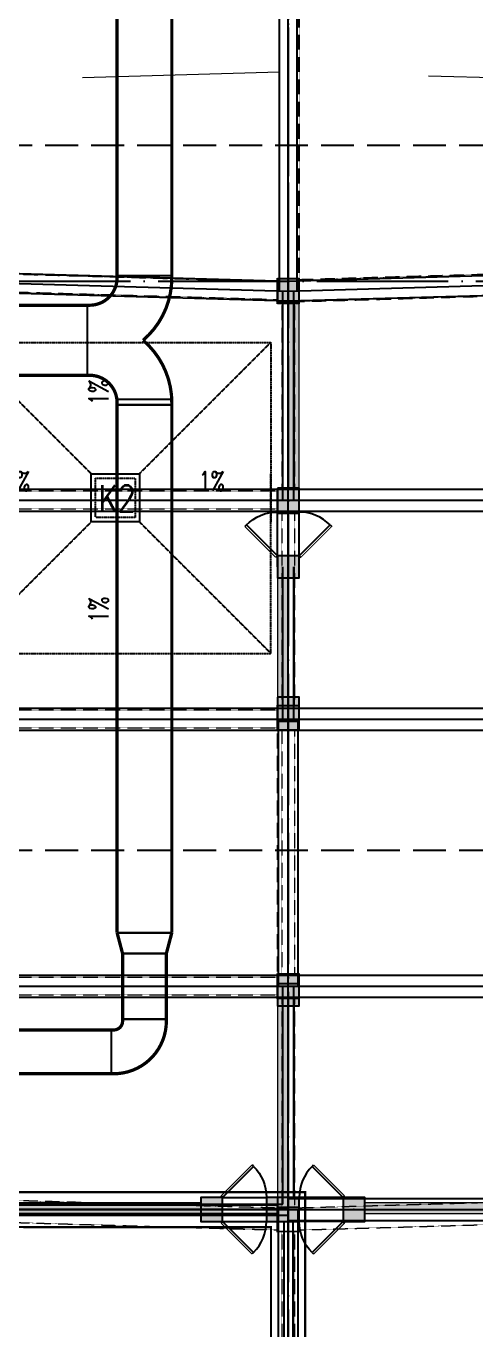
# Model space of a CAD drawing. Extents: x 290727 to 13733020, y 1731457 to 3643100.
# Drawn here: x 672888 to 683162, y 2195130 to 2224905 of the extents above; entities that cross this region are included whole.
import ezdxf

# ---------------------------------------------------------------- set-up
doc = ezdxf.new("R2010")
doc.units = 0
doc.header["$LTSCALE"] = 10
doc.header["$PDSIZE"] = 0.5
for name, pattern in [('DASH', [0.35, 0.25, -0.1]), ('DASHED', [0.75, 0.5, -0.25]), ('DOTE', [2.42, 2, -0.2, 0.02, -0.2]), ('虚线', [750, 450, -300])]:
    doc.linetypes.add(name, pattern=pattern)
doc.layers.get('0').update_dxf_attribs({"linetype": 'CONTINUOUS'})
for name, color, linetype in [('-A-车行道路', 8, 'CONTINUOUS'), ('BEAM_DASH', 144, 'DASHED'), ('COLU', 2, 'CONTINUOUS'), ('COLUMN', 9, 'CONTINUOUS'), ('DOTE', 8, 'DOTE'), ('DUCT-排烟管', 2, 'CONTINUOUS'), ('DUCT-排烟管端线', 4, 'CONTINUOUS'), ('PUB_HATCH', 8, 'CONTINUOUS'), ('PUB_TEXT', 7, 'CONTINUOUS'), ('SPACE_HATCH', 8, 'CONTINUOUS'), ('WALL', 255, 'CONTINUOUS'), ('WINDOW', 4, 'CONTINUOUS'), ('人防4..30$0$人防4..30$0$SPACE_HATCH', 8, 'CONTINUOUS'), ('作业图', 4, 'CONTINUOUS'), ('文字', 4, 'CONTINUOUS'), ('防火分区示意线', 4, 'CONTINUOUS'), ('防火分区线', 7, 'CONTINUOUS'), ('集水坑', 181, 'DASH')]:
    doc.layers.add(name, color=color, linetype=linetype)
for name, color, linetype, true_color in [('1106', 7, 'CONTINUOUS', 0x89bf5f), ('2106', 7, 'CONTINUOUS', 0x64cfcf), ('2206', 7, 'CONTINUOUS', 0x3474d4)]:
    doc.layers.add(name, color=color, linetype=linetype, true_color=true_color)
for name, color, linetype, lineweight in [('_0', 7, 'CONTINUOUS', 15), ('人防', 210, 'CONTINUOUS', 20), ('人防4..30$0$人防4..30$0$人防', 210, 'CONTINUOUS', 20), ('板加腋边线', 253, '虚线', 18)]:
    doc.layers.add(name, color=color, linetype=linetype, lineweight=lineweight)
doc.layers.get('0').off()
doc.styles.add('_HZTXT', font='simplex.shx', dxfattribs={"width": 0.8, "bigfont": 'HZTXT.shx'})
doc.styles.add('_TCH_DIM', font='SIMPLEX', dxfattribs={"bigfont": 'GBCBIG'})

# ---------------------------------------------------------------- blocks, each defined once
blk = doc.blocks.new('A$C55C93FC2')
at = {"layer": 'DOTE', "linetype": 'DOTE', "ltscale": 150}
for p, q in [((193948.6, 127235.5), (193948.6, 52513.6)), ((107484.1, 92642.4), (252290.8, 92642.4)), ((107484.1, 87642.4), (252290.8, 87642.4)), ((107484.1, 82642.4), (252290.8, 82642.4)), ((102196, 76542.4), (252290.8, 76542.4)), ((154884.1, 71442.4), (252290.8, 71442.4))]:
    blk.add_line(p, q, dxfattribs=at)
blk = doc.blocks.new('A$C47EE32D5')
at = {"layer": '集水坑'}
for p, q in [((0, 7100), (3000, 4100)), ((4100, 4100), (7100, 7100)), ((0, 0), (3000, 3000)), ((4100, 3000), (7100, 0))]:
    blk.add_line(p, q, dxfattribs=at)
for points in [[(0, 3000), (0, 7100), (7100, 7100), (7100, 3000)], [(0, 4100), (0, 0), (7100, 0), (7100, 4100)]]:
    blk.add_lwpolyline(points, dxfattribs=at)
at = {"layer": '集水坑', "linetype": 'ByBlock'}
blk.add_lwpolyline([(3000, 4100), (4100, 4100), (4100, 3000), (3000, 3000)], close=True, dxfattribs=at)
at = {"layer": '集水坑', "linetype": 'DASH'}
blk.add_lwpolyline([(3100, 4000), (4000, 4000), (4000, 3100), (3100, 3100)], close=True, dxfattribs=at)
at = {"layer": 'PUB_TEXT', "style": '_TCH_DIM', "width": 0.705882}
for p in [(3392, 5669), (3392, 703)]:
    blk.add_text('1%%%', height=446.2, rotation=90, dxfattribs=at).set_placement(p)
for p in [(1012, 3708), (5456, 3708)]:
    blk.add_text('1%%%', height=446.2, dxfattribs=at).set_placement(p)
at = {"layer": '集水坑', "style": '_HZTXT', "width": 0.8}
blk.add_text('K2', height=600, dxfattribs=at).set_placement((3170, 3237))
blk = doc.blocks.new('_FZH')
blk.add_lwpolyline([(-0.5, -0.5), (0.5, -0.5), (0.5, 0.5), (-0.5, 0.5)], close=True)
at = {"layer": 'PUB_HATCH'}
blk.add_solid([(-0.5, -0.5), (0.5, -0.5), (-0.5, 0.5), (0.5, 0.5)], dxfattribs=at)
blk = doc.blocks.new('X-人防$0$$DorLib2D$00000083')
for p, q in [((-0.207, 0.782), (-0.172, 0.817)), ((0.5, 0.075), (-0.207, 0.782)), ((0.5, 0.075), (0.535, 0.11))]:
    blk.add_line(p, q)
at = {"const_width": 0.025}
blk.add_lwpolyline([(0.535, 0.11), (-0.172, 0.817)], dxfattribs=at)
blk.add_arc((0.5, 0.075), 1, 135, 180)
blk = doc.blocks.new('车库建筑作业图')
at = {"layer": 'SPACE_HATCH'}
for points in [[(676877, 2197780), (676877, 2198030), (671227, 2198029), (671227, 2197779)], [(680627, 2198031), (680627, 2197781), (686527, 2197780), (686527, 2198030)], [(678877, 2197781), (678877, 2197781), (678877, 2197781)]]:
    blk.add_hatch(color=256, dxfattribs=at).paths.add_polyline_path(points)
at = {"layer": '人防4..30$0$人防4..30$0$SPACE_HATCH'}
for points in [[(679127, 2213806), (679127, 2219131), (678877, 2219131), (678877, 2213806)], [(678877, 2212306), (678627, 2212306), (678627, 2209031), (678877, 2209031)], [(678627, 2198156), (678877, 2198156), (678877, 2197881), (678877, 2197881), (678877, 2203031), (678627, 2203031)]]:
    blk.add_hatch(color=256, dxfattribs=at).paths.add_polyline_path(points)
at = {"layer": '-A-车行道路', "linetype": 'DASH', "ltscale": 300}
blk.add_line((689827, 2222180), (647277, 2222180), dxfattribs=at)
blk.add_lwpolyline([(689827, 2206080), (655737, 2206080)], dxfattribs=at)
at = {"layer": '_0', "linetype": 'Continuous'}
blk.add_line((677127, 2198156), (677627, 2198156), dxfattribs=at)
at = {"layer": 'WALL', "linetype": 'Continuous'}
for p, q in [((678627, 2197980), (671227, 2197980)), ((678627, 2197780), (671227, 2197780)), ((678777, 2197605), (678777, 2193280)), ((678977, 2197605), (678977, 2193280))]:
    blk.add_line(p, q, dxfattribs=at)
at = {"layer": 'WINDOW', "linetype": 'DASHED'}
for p, q in [((678877, 2225131), (678877, 2219131)), ((679127, 2219131), (679127, 2225131)), ((678627, 2209031), (678627, 2203031)), ((678877, 2203031), (678877, 2209031))]:
    blk.add_line(p, q, dxfattribs=at)
at = {"layer": 'WINDOW', "color": 4}
for p, q in [((677377, 2198156), (678377, 2198156)), ((680127, 2198156), (679127, 2198156)), ((677377, 2197606), (678377, 2197606)), ((680127, 2197606), (679127, 2197606))]:
    blk.add_line(p, q, dxfattribs=at)
at = {"layer": 'WINDOW', "color": 4, "flags": 128}
for points in [[(678627, 2212806), (678627, 2213806)], [(679127, 2212806), (679127, 2213806)]]:
    blk.add_lwpolyline(points, dxfattribs=at)
at = {"layer": '人防'}
for p, q in [((676877, 2198030), (671227, 2198029)), ((686527, 2198030), (680627, 2198031)), ((676877, 2197780), (671227, 2197779)), ((678627, 2197881), (678627, 2197881)), ((678677, 2197881), (678677, 2197881)), ((678727, 2197881), (678727, 2197881)), ((686527, 2197780), (680627, 2197781))]:
    blk.add_line(p, q, dxfattribs=at)
at = {"layer": '人防4..30$0$人防4..30$0$人防'}
for p, q in [((679127, 2219131), (678877, 2219131)), ((678877, 2219131), (678877, 2213806)), ((679127, 2213806), (679127, 2219131)), ((678877, 2213806), (679127, 2213806)), ((678627, 2212306), (678627, 2209031)), ((678877, 2209031), (678877, 2212306)), ((678627, 2209031), (678877, 2209031)), ((678877, 2203031), (678627, 2203031)), ((678627, 2203031), (678627, 2198156)), ((678877, 2197881), (678877, 2203031))]:
    blk.add_line(p, q, dxfattribs=at)
at = {"layer": '防火分区示意线', "color": 5, "linetype": 'DASH', "ltscale": 300, "const_width": 50, "elevation": -2}
blk.add_lwpolyline([(683549, 2181478), (682760, 2181478), (682549, 2181478), (681549, 2181478), (681549, 2186578), (679263, 2186578), (679263, 2198277), (653063, 2198277), (653063, 2203578), (649249, 2203578), (649249, 2205134), (649249, 2207078), (648249, 2207078), (648249, 2212978), (647363, 2212978), (647363, 2236578)], dxfattribs=at)
at = {"layer": '防火分区示意线', "color": 3, "linetype": 'DASH', "ltscale": 300, "const_width": 50}
blk.add_lwpolyline([(687857, 2178280), (682769, 2178280), (682769, 2180680), (682569, 2180680), (680769, 2180680), (680769, 2185780), (678483, 2185780), (678483, 2197478), (652283, 2197480), (652283, 2202780), (648469, 2202780), (648469, 2206280), (647469, 2206280), (647469, 2207380), (637169, 2207380), (637169, 2205947), (630369, 2205947), (630369, 2207380), (623969, 2207380), (623969, 2202580), (615069, 2202580), (615069, 2207380), (608669, 2207380)], dxfattribs=at)
at = {"layer": '防火分区线', "linetype": 'Continuous', "flags": 128}
blk.add_lwpolyline([(683162, 2181080), (682773, 2181080), (682562, 2181080), (681162, 2181080), (681162, 2181080), (681162, 2186180), (678877, 2186180), (678877, 2197878), (652677, 2197880), (652677, 2203180), (648862, 2203180), (648862, 2206680), (647862, 2206680), (647862, 2207780), (636762, 2207780), (636762, 2206347), (630762, 2206347), (630762, 2207780), (623562, 2207780), (623562, 2202980), (615462, 2202980), (615462, 2207780), (608262, 2207780)], dxfattribs=at)
blk.add_blockref('A$C47EE32D5', (671377, 2210580))
at = {"layer": 'COLUMN', "linetype": 'Continuous', "rotation": 270}
for p, xscale, yscale, zscale in [((678877, 2218880), 500, 500, 500), ((678877, 2214080), 550, 499.9806261177873, 499.9806261177873), ((678877, 2209305), 550, 500, 500), ((678877, 2202780), 500, 500, 500), ((678877, 2197880), 550, 499.9806261314079, 499.9806261314079)]:
    blk.add_blockref('_FZH', p, dxfattribs=dict(at, xscale=xscale, yscale=yscale, zscale=zscale))
at = {"layer": 'COLUMN'}
for p, xscale, yscale, zscale, rotation in [((678877, 2212556), 499.9988273438067, 500.0024585332721, 500.0024585332721, 269.9999990447317), ((677127, 2197881), 550.0000061262401, 499.9988202839158, 499.9988202839158, 90.00000057988692), ((678627, 2197881), 550.0000061262401, 499.9988202839158, 499.9988202839158, 90.00000057988692), ((680377, 2197881), 499.9988272693009, 550.0000083404592, 550.0000083404593, 359.9999990447852)]:
    blk.add_blockref('_FZH', p, dxfattribs=dict(at, xscale=xscale, yscale=yscale, zscale=zscale, rotation=rotation))
at = {"layer": 'WINDOW', "color": 7}
for p, xscale, yscale, zscale, rotation in [((678702, 2213306), -1000, 1000, -1000, 90), ((679052, 2213306), 999.9999999999998, 999.9999999999998, -999.9999999999999, 270.0000010522755), ((677877, 2198081), -999.999999999999, 999.999999999999, -999.999999999999, 359.9999989477239), ((679627, 2198081), 1000, 1000, -999.9999999999999, 1.052276102570577e-06), ((677877, 2197681), 1000, 1000, -1000, 180), ((679627, 2197681), -1000, 1000, -1000, 180)]:
    blk.add_blockref('X-人防$0$$DorLib2D$00000083', p, dxfattribs=dict(at, xscale=xscale, yscale=yscale, zscale=zscale, rotation=rotation))
at = {"layer": '文字', "linetype": 'Continuous'}
blk.add_blockref('A$C55C93FC2', (484928, 2126437), dxfattribs=at)
blk = doc.blocks.new('人防-l')
at = {"layer": '2106'}
for points in [[(831019, -914234), (830519, -914234), (830519, -914784), (831019, -914784)], [(831019, -919034), (830519, -919034), (830519, -919584), (831019, -919584)], [(831019, -920559), (830519, -920559), (830519, -921059), (831019, -921059)], [(831019, -923984), (830519, -923984), (830519, -924534), (831019, -924534)], [(831019, -930109), (830519, -930109), (830519, -930659), (831019, -930659)], [(831019, -935209), (830519, -935209), (830519, -935759), (831019, -935759)], [(832519, -935234), (832019, -935234), (832019, -935734), (832519, -935734)]]:
    blk.add_hatch(color=0, dxfattribs=at).paths.add_polyline_path(points)
at = {"color": 0}
for p, q in [((830769, -914509), (830769, -907959)), ((822869, -914284), (830769, -914509)), ((830769, -914509), (838669, -914284)), ((830769, -919284), (830769, -914509)), ((822869, -919284), (830769, -919284)), ((830769, -919284), (838669, -919284)), ((830769, -920809), (830769, -919284)), ((830769, -924284), (830769, -920809)), ((822869, -924284), (830769, -924284)), ((830769, -930384), (830769, -924284)), ((830769, -924284), (838669, -924284)), ((822869, -930384), (830769, -930384)), ((830769, -930384), (838669, -930384)), ((830769, -935484), (830769, -930384)), ((824369, -935484), (830769, -935484)), ((830769, -940384), (830769, -935484)), ((830769, -935484), (832269, -935484)), ((832269, -935484), (838669, -935484))]:
    blk.add_line(p, q, dxfattribs=at)
for p in [(830769, -914509), (830769, -919284), (830769, -920809), (830769, -924284), (830769, -930384), (830769, -935484), (832269, -935484)]:
    blk.add_point(p, dxfattribs=at)
at = {"layer": '1106', "color": 0}
for p, q in [((830644, -919284), (830644, -914509)), ((830894, -919284), (830894, -914509)), ((830519, -920809), (830519, -919284)), ((831019, -920809), (831019, -919284)), ((830644, -924284), (830644, -920809)), ((830894, -924284), (830894, -920809)), ((830644, -935359), (830644, -930384)), ((830894, -935234), (830894, -930384)), ((824369, -935359), (830644, -935359)), ((830894, -935234), (832269, -935234)), ((824369, -935609), (830769, -935609)), ((830769, -935734), (832269, -935734))]:
    blk.add_line(p, q, dxfattribs=at)
at = {"layer": '2106', "color": 0, "linetype": 'Continuous'}
for points in [[(831019, -914234), (830519, -914234), (830519, -914784), (831019, -914784)], [(831019, -919034), (830519, -919034), (830519, -919584), (831019, -919584)], [(831019, -920559), (830519, -920559), (830519, -921059), (831019, -921059)], [(831019, -923984), (830519, -923984), (830519, -924534), (831019, -924534)], [(831019, -930109), (830519, -930109), (830519, -930659), (831019, -930659)], [(831019, -935209), (830519, -935209), (830519, -935759), (831019, -935759)], [(832519, -935234), (832019, -935234), (832019, -935734), (832519, -935734)]]:
    blk.add_lwpolyline(points, close=True, dxfattribs=at)
at = {"layer": '2206', "color": 0}
for p, q in [((830569, -914509), (830569, -907959)), ((830569, -914509), (830569, -907959)), ((830969, -914509), (830969, -907959)), ((822875, -914059), (830775, -914284)), ((822875, -914059), (830775, -914284)), ((830762, -914284), (838662, -914059)), ((830762, -914284), (838662, -914059)), ((822862, -914509), (830762, -914734)), ((830775, -914734), (838675, -914509)), ((822869, -919034), (830769, -919034)), ((822869, -919034), (830769, -919034)), ((830769, -919034), (838669, -919034)), ((830769, -919034), (838669, -919034)), ((822869, -919534), (830769, -919534)), ((830769, -919534), (838669, -919534)), ((822869, -924034), (830769, -924034)), ((822869, -924034), (830769, -924034)), ((830769, -924034), (838669, -924034)), ((830769, -924034), (838669, -924034)), ((830544, -930384), (830544, -924284)), ((830544, -930384), (830544, -924284)), ((830994, -930384), (830994, -924284)), ((822869, -924534), (830769, -924534)), ((830769, -924534), (838669, -924534)), ((822869, -930134), (830769, -930134)), ((822869, -930134), (830769, -930134)), ((830769, -930134), (838669, -930134)), ((830769, -930134), (838669, -930134)), ((822869, -930634), (830769, -930634)), ((830769, -930634), (838669, -930634)), ((830544, -940384), (830544, -935484)), ((830544, -940384), (830544, -935484)), ((830769, -935234), (832269, -935234)), ((830769, -935234), (832269, -935234)), ((830994, -940384), (830994, -935484)), ((832269, -935234), (838669, -935234)), ((832269, -935234), (838669, -935234)), ((830769, -935734), (832269, -935734)), ((832269, -935734), (838669, -935734))]:
    blk.add_line(p, q, dxfattribs=at)
blk = doc.blocks.new('A$C7FBF512A')
at = {"layer": 'DUCT-排烟管', "color": 0, "linetype": 'Continuous', "const_width": 75}
for points in [[(169393, -36475), (169393, -47224)], [(170643, -47224), (170643, -36475)], [(169393, -47274), (169393, -47224)], [(170643, -47224), (170643, -47274)], [(168718, -47899), (166053, -47899)], [(168718, -47899), (168768, -47899)], [(166053, -49499), (168718, -49499)], [(168768, -49499), (168718, -49499)], [(169393, -50050), (169393, -50174)], [(170643, -50174), (170643, -50050)], [(169393, -50174), (169393, -50124)], [(169393, -50174), (169393, -62229)], [(170643, -50124), (170643, -50174)], [(170643, -62229), (170643, -50174)], [(169518, -62704), (169393, -62229)], [(170518, -62704), (170643, -62229)], [(169518, -62704), (169518, -64199)], [(170518, -64199), (170518, -62704)], [(169518, -64249), (169518, -64199)], [(170518, -64199), (170518, -64249)], [(169268, -64449), (153137, -64449)], [(169268, -64449), (169318, -64449)], [(153137, -65449), (169268, -65449)], [(169318, -65449), (169268, -65449)]]:
    blk.add_lwpolyline(points, dxfattribs=at)
for points in [[(168768, -47899, 0.414214), (169393, -47274)], [(169393, -50124, 0.414214), (168768, -49499)]]:
    blk.add_lwpolyline(points, format="xyb", dxfattribs=at)
at = {"layer": 'DUCT-排烟管', "color": 0, "linetype": 'Continuous', "extrusion": (0, 0, -1), "const_width": 75}
for points in [[(-170643, -47274, 0.219243), (-169987, -48699)], [(-169987, -48699, 0.219243), (-170643, -50124)], [(-170518, -64249, 0.414214), (-169318, -65449)], [(-169518, -64249, 0.414214), (-169318, -64449)]]:
    blk.add_lwpolyline(points, format="xyb", dxfattribs=at)
at = {"layer": 'DUCT-排烟管端线', "color": 0, "linetype": 'Continuous'}
for p, q in [((169393, -47224), (170643, -47224)), ((169393, -47224), (170643, -47224)), ((168718, -49499), (168718, -47899)), ((168718, -49499), (168718, -47899)), ((170643, -50050), (169393, -50050)), ((170643, -50174), (169393, -50174)), ((170643, -50174), (169393, -50174)), ((169393, -50174), (170643, -50174)), ((169393, -62229), (170643, -62229)), ((170643, -62229), (169393, -62229)), ((170518, -62704), (169518, -62704)), ((169518, -62704), (170518, -62704)), ((169518, -64199), (170518, -64199)), ((170518, -64199), (169518, -64199)), ((169268, -65449), (169268, -64449)), ((169268, -65449), (169268, -64449))]:
    blk.add_line(p, q, dxfattribs=at)
blk = doc.blocks.new('梁图-10.22')
at = {"layer": 'BEAM_DASH', "color": 0, "lineweight": 18}
for p, q in [((-1432060, 269358), (-1432060, 263358)), ((-1431660, 263358), (-1431660, 269358)), ((-1424210, 263551), (-1431610, 263340)), ((-1432110, 263290), (-1439510, 263501)), ((-1439510, 263101), (-1432110, 262890)), ((-1431610, 262840), (-1424210, 263051)), ((-1432010, 262808), (-1432010, 258558)), ((-1431710, 258558), (-1431710, 262808)), ((-1432110, 258508), (-1439510, 258508)), ((-1424210, 258558), (-1431610, 258558)), ((-1439510, 258108), (-1432110, 258108)), ((-1432010, 258008), (-1432010, 253608)), ((-1431710, 253608), (-1431710, 258008)), ((-1431610, 258058), (-1424210, 258058)), ((-1432110, 253508), (-1439510, 253508)), ((-1424210, 253558), (-1431610, 253558)), ((-1439510, 253108), (-1432110, 253108)), ((-1432010, 253058), (-1432010, 247483)), ((-1431710, 247483), (-1431710, 253058)), ((-1431610, 253058), (-1424210, 253058)), ((-1424210, 247458), (-1431610, 247458)), ((-1432110, 247408), (-1439510, 247408)), ((-1439510, 247008), (-1432110, 247008)), ((-1432010, 246933), (-1432010, 242158)), ((-1431710, 242158), (-1431710, 246933)), ((-1431610, 246958), (-1424210, 246958)), ((-1432110, 242140), (-1439510, 242351)), ((-1424210, 242351), (-1431610, 242140)), ((-1439510, 241851), (-1432110, 241640)), ((-1431610, 241640), (-1424210, 241851)), ((-1432010, 241608), (-1432010, 237508)), ((-1431710, 237508), (-1431710, 241608))]:
    blk.add_line(p, q, dxfattribs=at)
at = {"layer": 'COLU', "color": 0, "const_width": 40}
for points in [[(-1431610, 263358), (-1432110, 263358), (-1432110, 262808), (-1431610, 262808)], [(-1431610, 258558), (-1432110, 258558), (-1432110, 258008), (-1431610, 258008)], [(-1431610, 253608), (-1432110, 253608), (-1432110, 253058), (-1431610, 253058)], [(-1431610, 247483), (-1432110, 247483), (-1432110, 246933), (-1431610, 246933)], [(-1431610, 242158), (-1432110, 242158), (-1432110, 241608), (-1431610, 241608)]]:
    blk.add_lwpolyline(points, close=True, dxfattribs=at)
at = {"layer": '板加腋边线', "color": 0, "lineweight": 18}
for p, q in [((-1432060, 268077), (-1439560, 267863)), ((-1424160, 267863), (-1431660, 268077))]:
    blk.add_line(p, q, dxfattribs=at)

msp = doc.modelspace()

# ---------------------------------------------------------------- block references
at = {"layer": '作业图', "color": 8, "linetype": 'ByBlock', "extrusion": (8.37508e-20, 6.90696e-07, 1)}
msp.add_blockref('梁图-10.22', (2110736, 1955772, 0), dxfattribs=at)
at = {"layer": '作业图', "linetype": 'Continuous'}
msp.add_blockref('车库建筑作业图', (0, 0), dxfattribs=at)
at = {"layer": '作业图', "color": 8, "linetype": 'ByBlock'}
msp.add_blockref('人防-l', (-151892, 3133363), dxfattribs=at)
at = {"layer": '文字', "color": 8}
msp.add_blockref('A$C7FBF512A', (505574, 2266429), dxfattribs=at)

doc.saveas('drawing.dxf')
